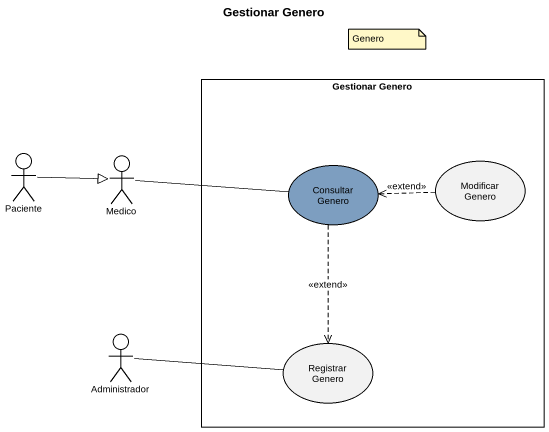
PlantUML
@startuml
title Gestionar Genero
rectangle "Gestionar Genero" as Gestionar_Genero {
  usecase "Consultar Genero" as Consultar_Genero #7D9EC0
  usecase "Modificar Genero" as Modificar_Genero
  usecase "Registrar Genero" as Registrar_Genero
}
actor Paciente
actor Medico
actor Administrador
Paciente -right-|> Medico
Medico -right- Consultar_Genero
Consultar_Genero ..> Registrar_Genero : <<extend>>
Modificar_Genero .left.> Consultar_Genero : <<extend>>
Administrador -right- Registrar_Genero
note as N1
  Genero
end note
@enduml
